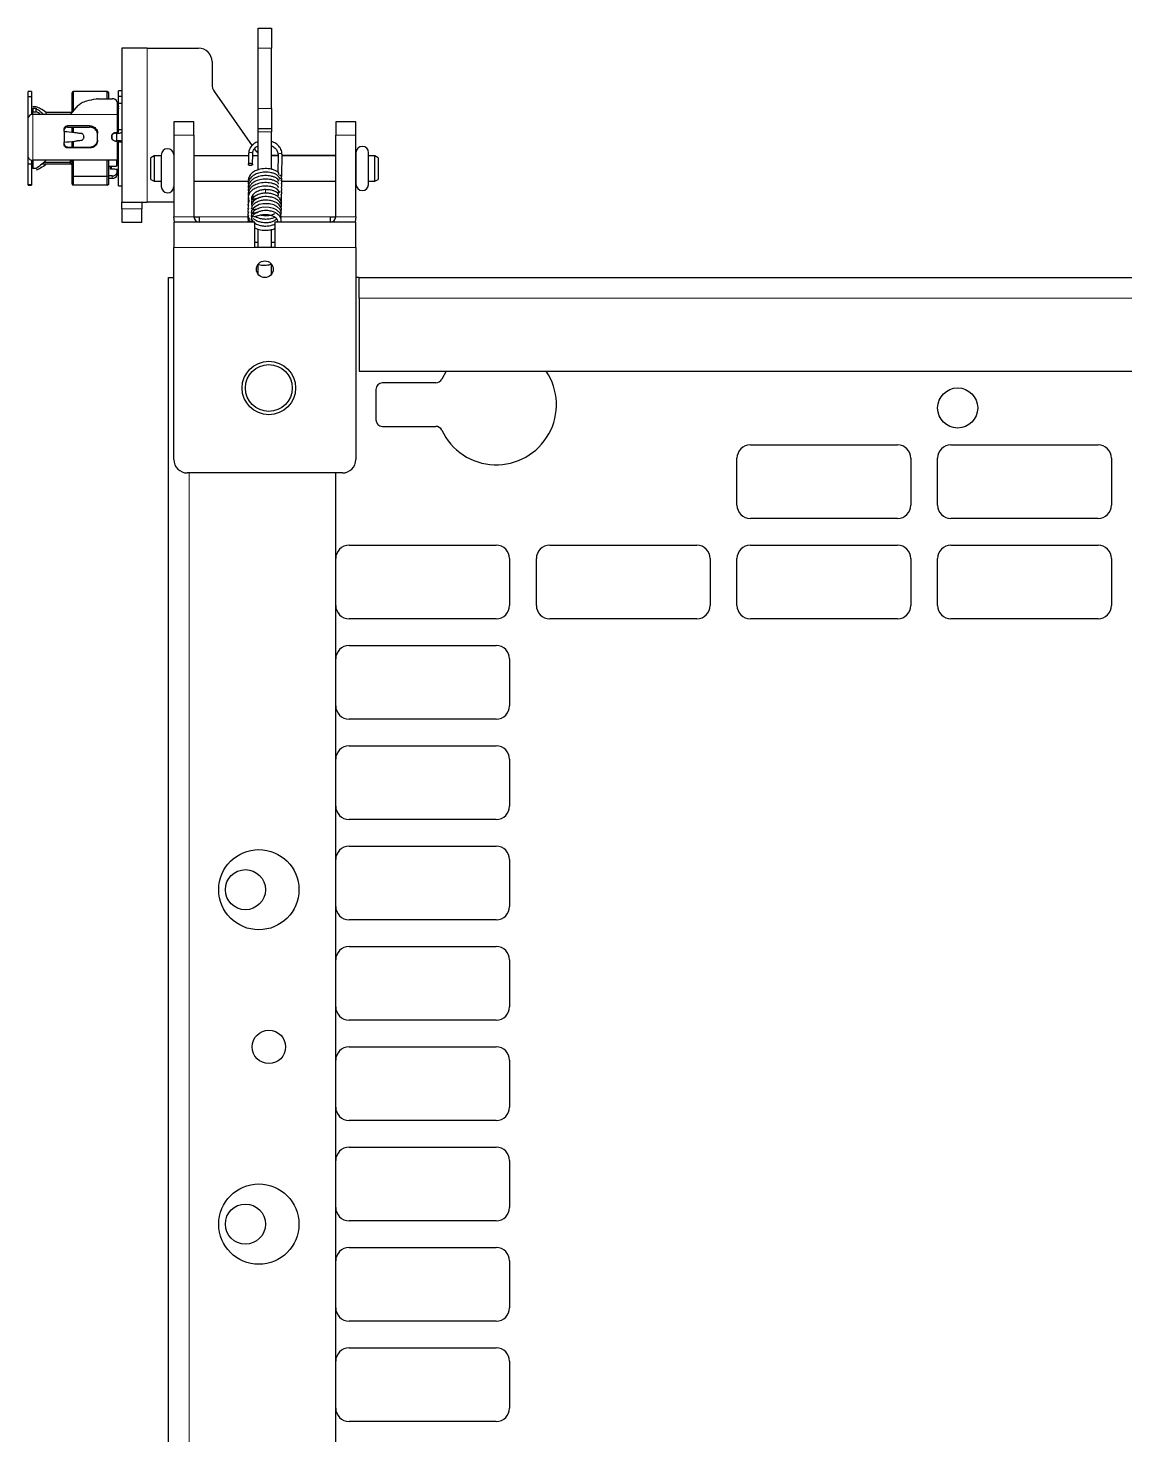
# Model space of a CAD drawing. Header units: millimetres. Extents: x -382 to 624, y -273 to 1990.
# Drawn here: x 252.4 to 416.4, y 1658.1 to 1868.4 of the extents above; entities that cross this region are included whole.
import ezdxf

# ---------------------------------------------------------------- set-up
doc = ezdxf.new("R2010")
doc.units = ezdxf.units.MM

msp = doc.modelspace()

# ---------------------------------------------------------------- linework, layer by layer
at = {"color": 7, "linetype": 'Continuous', "lineweight": 25}
for p, q in [((286.76, 1868.4), (288.76, 1868.4)), ((286.76, 1865.4), (286.76, 1868.4)), ((288.76, 1868.4), (288.76, 1865.4)), ((270.16, 1865.4), (266.36, 1865.4)), ((266.36, 1865.4), (266.36, 1842.4)), ((270.16, 1865.4), (277.86, 1865.4)), ((286.76, 1856.4), (286.76, 1865.4)), ((288.76, 1856.4), (288.76, 1865.4)), ((279.86, 1863.4), (279.86, 1860.03)), ((252.86, 1858.9), (252.36, 1858.9)), ((252.36, 1858.14), (252.36, 1858.9)), ((252.86, 1858.14), (252.36, 1858.14)), ((252.36, 1855.07), (252.36, 1858.14)), ((252.86, 1858.9), (252.86, 1858.14)), ((252.86, 1858.14), (252.86, 1855.48)), ((259.08, 1858.9), (258.96, 1858.7)), ((258.96, 1858.69), (259.08, 1858.9)), ((258.96, 1855.85), (258.96, 1858.69)), ((259.08, 1858.9), (259.08, 1855.98)), ((264.16, 1858.9), (259.08, 1858.9)), ((262.76, 1857.84), (264.91, 1857.84)), ((264.36, 1858.78), (264.16, 1858.9)), ((264.16, 1857.84), (264.16, 1858.9)), ((264.16, 1858.9), (264.36, 1858.78)), ((264.36, 1858.78), (264.36, 1857.84)), ((265.66, 1857.34), (265.66, 1855.5)), ((266.36, 1859), (265.86, 1859)), ((265.86, 1858.22), (265.86, 1859)), ((265.86, 1857.17), (265.86, 1858.22)), ((265.86, 1858.22), (266.36, 1858.22)), ((265.86, 1857.17), (266.36, 1857.17)), ((265.86, 1853.19), (265.86, 1857.17)), ((280.23, 1858.88), (285.87, 1850.82)), ((252.37, 1855.07), (252.36, 1855.07)), ((252.36, 1854.98), (252.36, 1855.07)), ((252.36, 1849.12), (252.36, 1854.98)), ((253.56, 1856.64), (253.06, 1856.64)), ((253.56, 1856.36), (253.06, 1856.36)), ((253.06, 1856.36), (253.06, 1855.9)), ((253.06, 1855.9), (253.56, 1855.9)), ((258.66, 1855.5), (253.06, 1855.5)), ((253.56, 1855.9), (253.56, 1856.36)), ((255.06, 1855.5), (255.06, 1855.76)), ((258.88, 1855.76), (255.06, 1855.76)), ((259.82, 1856.84), (258.66, 1855.5)), ((265.86, 1855.74), (265.66, 1855.69)), ((286.76, 1853.4), (286.76, 1856.4)), ((288.76, 1856.4), (288.76, 1853.4)), ((257.76, 1852.94), (257.76, 1853.32)), ((257.76, 1852.94), (257.76, 1851.35)), ((261.56, 1853.79), (258.26, 1853.79)), ((258.26, 1853.6), (261.56, 1853.6)), ((258.96, 1852.87), (258.96, 1853.6)), ((259.08, 1853.6), (259.08, 1852.85)), ((265.41, 1852.78), (265.66, 1852.78)), ((266.36, 1853.19), (265.86, 1853.19)), ((265.86, 1852.82), (265.86, 1853.19)), ((277.16, 1854.4), (274.16, 1854.4)), ((274.16, 1854.4), (274.16, 1852.4)), ((277.16, 1852.4), (277.16, 1854.4)), ((286.76, 1853.4), (288.76, 1853.4)), ((286.76, 1852.9), (286.76, 1853.4)), ((286.76, 1847.22), (286.76, 1852.9)), ((288.76, 1853.4), (288.76, 1852.9)), ((288.76, 1847.3), (288.76, 1852.9)), ((298.36, 1854.4), (298.36, 1852.4)), ((301.36, 1854.4), (298.36, 1854.4)), ((301.36, 1852.4), (301.36, 1854.4)), ((257.76, 1850.96), (257.76, 1851.35)), ((258.96, 1850.62), (258.96, 1851.46)), ((259.08, 1851.47), (259.08, 1850.62)), ((260.05, 1851.61), (260.11, 1851.61)), ((260.69, 1852.15), (260.69, 1852.11)), ((262.76, 1851.67), (262.76, 1852.63)), ((264.86, 1852.07), (264.86, 1852.23)), ((265.41, 1852.69), (265.66, 1852.69)), ((265.41, 1851.55), (265.66, 1851.55)), ((265.41, 1851.51), (265.66, 1851.51)), ((265.56, 1852.69), (265.56, 1851.55)), ((265.86, 1851.5), (265.86, 1851.34)), ((265.86, 1844.8), (265.86, 1851.34)), ((266.36, 1851.34), (265.86, 1851.34)), ((274.16, 1852.4), (274.16, 1840.2)), ((277.16, 1852.4), (277.16, 1840.2)), ((298.36, 1840.2), (298.36, 1852.4)), ((301.36, 1840.2), (301.36, 1852.4)), ((252.36, 1848.05), (252.36, 1849.12)), ((252.86, 1848.67), (252.86, 1848.05)), ((255.06, 1848.65), (253.06, 1848.65)), ((265.66, 1848.65), (255.06, 1848.65)), ((258.26, 1850.62), (261.56, 1850.62)), ((261.56, 1850.48), (258.26, 1850.48)), ((258.66, 1848.65), (258.66, 1848.29)), ((258.68, 1848.65), (258.96, 1848.32)), ((258.96, 1846.3), (258.96, 1848.65)), ((259.08, 1848.65), (259.08, 1846.22)), ((264.16, 1846.22), (264.16, 1848.65)), ((264.36, 1848.65), (264.36, 1846.27)), ((265.56, 1848.66), (265.56, 1847.75)), ((265.66, 1848.1), (265.66, 1848.65)), ((271.21, 1849.3), (270.71, 1849.01)), ((270.71, 1845.79), (270.71, 1849.01)), ((272.27, 1849.3), (271.21, 1849.3)), ((271.21, 1849.3), (271.21, 1845.5)), ((272.27, 1849.42), (272.27, 1844.72)), ((285.33, 1849.3), (277.16, 1849.3)), ((285.34, 1849.64), (285.31, 1848.03)), ((285.91, 1848.02), (285.94, 1849.63)), ((286.76, 1849.3), (285.93, 1849.3)), ((288.76, 1849.4), (289.73, 1849.4)), ((289.73, 1849.3), (288.76, 1849.3)), ((289.73, 1849.5), (289.7, 1846.85)), ((290.29, 1846.24), (290.33, 1849.49)), ((290.33, 1849.4), (298.36, 1849.4)), ((298.36, 1849.3), (290.33, 1849.3)), ((301.37, 1849.3), (301.36, 1849.3)), ((301.37, 1849.77), (301.37, 1845.07)), ((303.27, 1845.07), (303.27, 1849.77)), ((304.21, 1849.3), (303.27, 1849.3)), ((304.71, 1849.01), (304.21, 1849.3)), ((304.21, 1845.5), (304.21, 1849.3)), ((304.71, 1849.01), (304.71, 1845.79)), ((252.86, 1848.05), (252.36, 1848.05)), ((252.36, 1844.98), (252.36, 1848.05)), ((252.86, 1848.05), (252.86, 1844.98)), ((253.56, 1847.43), (253.06, 1847.43)), ((255.06, 1848.04), (254.39, 1848.04)), ((258.66, 1848.29), (254.67, 1848.29)), ((258.88, 1848.04), (255.06, 1848.04)), ((258.96, 1847.95), (258.66, 1848.29)), ((264.36, 1847.75), (265.56, 1847.75)), ((265.86, 1848.06), (265.56, 1848.12)), ((265.86, 1847.8), (265.56, 1847.89)), ((265.66, 1846.82), (265.66, 1847.27)), ((265.66, 1846.82), (265.66, 1846.45)), ((252.86, 1844.98), (252.36, 1844.98)), ((252.36, 1844.9), (252.36, 1844.98)), ((252.36, 1844.9), (252.86, 1844.9)), ((252.86, 1844.98), (252.86, 1844.9)), ((259.08, 1846.22), (258.96, 1846.3)), ((258.96, 1845.1), (258.96, 1846.3)), ((258.96, 1845.1), (259.08, 1844.9)), ((258.96, 1845.1), (258.96, 1845.1)), ((259.08, 1844.9), (258.96, 1845.1)), ((264.16, 1846.22), (259.08, 1846.22)), ((259.08, 1846.22), (259.08, 1844.9)), ((264.16, 1844.9), (259.08, 1844.9)), ((264.36, 1846.27), (264.16, 1846.22)), ((264.16, 1844.9), (264.16, 1846.22)), ((264.16, 1844.9), (264.36, 1845.01)), ((264.36, 1845.01), (264.16, 1844.9)), ((264.91, 1846.32), (264.36, 1846.32)), ((264.36, 1846.27), (264.36, 1845.01)), ((264.36, 1845.95), (264.91, 1845.95)), ((264.36, 1845.01), (264.36, 1845.01)), ((265.86, 1844.8), (266.36, 1844.8)), ((270.71, 1845.79), (271.21, 1845.5)), ((271.21, 1845.5), (272.27, 1845.5)), ((277.16, 1845.5), (285.32, 1845.5)), ((290.23, 1845.5), (298.36, 1845.5)), ((290.3, 1845.81), (290.25, 1846.22)), ((290.3, 1845.76), (290.3, 1845.81)), ((301.36, 1845.5), (301.37, 1845.5)), ((303.27, 1845.5), (304.21, 1845.5)), ((304.21, 1845.5), (304.71, 1845.79)), ((266.36, 1842.4), (270.16, 1842.4)), ((266.36, 1841.4), (266.36, 1842.4)), ((269.36, 1842.4), (269.36, 1841.4)), ((274.16, 1842.4), (270.16, 1842.4)), ((286.04, 1843.18), (285.94, 1843.32)), ((286.44, 1842.82), (286.32, 1842.89)), ((289.8, 1844.05), (290.03, 1843.82)), ((266.36, 1841.4), (266.36, 1839.4)), ((269.36, 1839.4), (269.36, 1841.4)), ((277.16, 1840.2), (277.96, 1840.2)), ((277.96, 1840.2), (277.96, 1839.4)), ((297.56, 1839.4), (297.56, 1840.2)), ((297.56, 1840.2), (298.36, 1840.2)), ((266.36, 1839.4), (269.36, 1839.4)), ((274.16, 1839.4), (274.16, 1835.6)), ((286.26, 1839.4), (274.16, 1839.4)), ((285.22, 1839.5), (285.21, 1839.44)), ((285.21, 1839.44), (285.21, 1839.4)), ((285.32, 1839.9), (285.22, 1839.5)), ((285.81, 1839.4), (285.82, 1839.46)), ((285.82, 1839.46), (285.86, 1839.65)), ((286.26, 1835.6), (286.26, 1839.4)), ((286.76, 1835.6), (286.76, 1838.35)), ((288.76, 1835.6), (288.76, 1838.29)), ((301.36, 1839.4), (289.26, 1839.4)), ((289.26, 1839.4), (289.26, 1835.6)), ((301.36, 1835.6), (301.36, 1839.4)), ((286.26, 1836.4), (286.76, 1836.4)), ((288.76, 1836.4), (289.26, 1836.4)), ((274.16, 1803.9), (274.16, 1835.6)), ((289.26, 1835.6), (286.26, 1835.6)), ((301.36, 1835.6), (301.36, 1803.9)), ((286.76, 1831.6), (286.76, 1833.1)), ((288.76, 1831.6), (288.76, 1833.1)), ((273.36, 1831.1), (274.16, 1831.1)), ((273.36, -51.9), (273.36, 1831.1)), ((301.86, 1831.1), (301.36, 1831.1)), ((301.86, 1828.01), (301.86, 1831.11)), ((301.86, 1831.11), (530.86, 1831.11)), ((301.86, 1828.01), (301.86, 1817.11)), ((301.86, 1817.11), (530.86, 1817.11)), ((314.88, 1817.11), (314.22, 1815.93)), ((313.31, 1815.36), (305.36, 1815.36)), ((304.36, 1814.36), (304.36, 1809.86)), ((305.36, 1808.86), (313.31, 1808.86)), ((360.36, 1806.1), (382.36, 1806.1)), ((390.36, 1806.1), (412.36, 1806.1)), ((358.36, 1797.1), (358.36, 1804.1)), ((384.36, 1804.1), (384.36, 1797.1)), ((388.36, 1797.1), (388.36, 1804.1)), ((414.36, 1804.1), (414.36, 1797.1)), ((299.36, 1801.9), (276.16, 1801.9)), ((298.36, -51.9), (298.36, 1801.9)), ((382.36, 1795.1), (360.36, 1795.1)), ((412.36, 1795.1), (390.36, 1795.1)), ((300.36, 1791.1), (322.36, 1791.1)), ((330.36, 1791.1), (352.36, 1791.1)), ((360.36, 1791.1), (382.36, 1791.1)), ((390.36, 1791.1), (412.36, 1791.1)), ((324.36, 1789.1), (324.36, 1782.1)), ((328.36, 1782.1), (328.36, 1789.1)), ((354.36, 1789.1), (354.36, 1782.1)), ((358.36, 1782.1), (358.36, 1789.1)), ((384.36, 1789.1), (384.36, 1782.1)), ((388.36, 1782.1), (388.36, 1789.1)), ((414.36, 1789.1), (414.36, 1782.1)), ((322.36, 1780.1), (300.36, 1780.1)), ((352.36, 1780.1), (330.36, 1780.1)), ((382.36, 1780.1), (360.36, 1780.1)), ((412.36, 1780.1), (390.36, 1780.1)), ((300.36, 1776.1), (322.36, 1776.1)), ((324.36, 1774.1), (324.36, 1767.1)), ((322.36, 1765.1), (300.36, 1765.1)), ((300.36, 1761.1), (322.36, 1761.1)), ((324.36, 1759.1), (324.36, 1752.1)), ((322.36, 1750.1), (300.36, 1750.1)), ((300.36, 1746.1), (322.36, 1746.1)), ((324.36, 1744.1), (324.36, 1737.1)), ((322.36, 1735.1), (300.36, 1735.1)), ((300.36, 1731.1), (322.36, 1731.1)), ((324.36, 1729.1), (324.36, 1722.1)), ((322.36, 1720.1), (300.36, 1720.1)), ((300.36, 1716.1), (322.36, 1716.1)), ((324.36, 1714.1), (324.36, 1707.1)), ((322.36, 1705.1), (300.36, 1705.1)), ((300.36, 1701.1), (322.36, 1701.1)), ((324.36, 1699.1), (324.36, 1692.1)), ((322.36, 1690.1), (300.36, 1690.1)), ((300.36, 1686.1), (322.36, 1686.1)), ((324.36, 1684.1), (324.36, 1677.1)), ((322.36, 1675.1), (300.36, 1675.1)), ((300.36, 1671.1), (322.36, 1671.1)), ((324.36, 1669.1), (324.36, 1662.1)), ((322.36, 1660.1), (300.36, 1660.1))]:
    msp.add_line(p, q, dxfattribs=at)
at = {"color": 8, "linetype": 'Continuous', "lineweight": 18}
for p, q in [((270.16, 1865.4), (270.16, 1842.4)), ((288.76, 1865.4), (286.76, 1865.4)), ((253.06, 1855.5), (253.06, 1848.65)), ((265.66, 1855.5), (258.66, 1855.5)), ((265.66, 1852.78), (265.66, 1855.5)), ((286.76, 1856.4), (288.76, 1856.4)), ((258.26, 1853.79), (258.26, 1853.6)), ((261.56, 1853.6), (261.56, 1853.79)), ((265.41, 1852.78), (265.41, 1852.69)), ((288.76, 1852.9), (286.76, 1852.9)), ((265.41, 1851.55), (265.41, 1851.51)), ((265.66, 1848.65), (265.66, 1851.51)), ((274.16, 1852.4), (277.16, 1852.4)), ((298.36, 1852.4), (301.36, 1852.4)), ((258.26, 1850.62), (258.26, 1850.48)), ((261.56, 1850.48), (261.56, 1850.62)), ((253.06, 1848.29), (253.06, 1848.04)), ((264.91, 1845.95), (264.91, 1846.32)), ((289.82, 1845.58), (289.88, 1845.56)), ((269.36, 1841.4), (266.36, 1841.4)), ((277.16, 1840.2), (274.16, 1840.2)), ((277.96, 1840.2), (285.27, 1840.2)), ((290.22, 1840.2), (297.56, 1840.2)), ((298.36, 1840.2), (301.36, 1840.2)), ((285.8, 1839.4), (285.81, 1839.46)), ((274.16, 1835.6), (286.26, 1835.6)), ((289.26, 1835.6), (301.36, 1835.6)), ((301.86, 1828.01), (530.86, 1828.01)), ((276.46, -51.9), (276.46, 1801.9))]:
    msp.add_line(p, q, dxfattribs=at)
at = {"color": 7, "linetype": 'Continuous', "lineweight": 25, "flags": 128}
for points in [[(253.06, 1855.76), (252.93, 1855.74), (252.86, 1855.73)], [(253.06, 1848.29), (252.93, 1848.3), (252.86, 1848.32)], [(253.06, 1848.04), (252.93, 1848.05), (252.86, 1848.06)], [(285.63, 1848.2), (285.74, 1848.18), (285.83, 1848.14), (285.9, 1848.08), (285.91, 1848.01), (285.89, 1847.95), (285.82, 1847.89), (285.72, 1847.86), (285.6, 1847.85), (285.49, 1847.86), (285.39, 1847.9), (285.33, 1847.96), (285.31, 1848.03), (285.34, 1848.1), (285.41, 1848.16), (285.51, 1848.19), (285.63, 1848.2)], [(289.88, 1845.89), (289.96, 1845.89), (290.07, 1845.92), (290.17, 1845.98), (290.24, 1846.07), (290.26, 1846.16), (290.24, 1846.25), (290.17, 1846.32), (290.08, 1846.36), (289.97, 1846.37), (289.97, 1846.37)], [(287.83, 1843.68), (287.83, 1843.73), (287.83, 1843.79)], [(274.25, 1839.4), (274.24, 1839.46), (274.16, 1840.2)], [(290.16, 1839.95), (290.22, 1840.2), (290.16, 1840.5), (289.99, 1840.8), (289.52, 1841.22), (289.06, 1841.44), (288.43, 1841.6), (287.49, 1841.62), (286.91, 1841.49), (286.27, 1841.18), (285.99, 1840.93), (285.78, 1840.61), (285.72, 1840.29), (285.77, 1840.07), (285.77, 1840.07)], [(290.17, 1840.48), (290.23, 1840.72), (290.17, 1841.02), (290, 1841.32), (289.53, 1841.74), (289.08, 1841.97), (288.44, 1842.13), (287.5, 1842.15), (286.92, 1842.01), (286.29, 1841.7), (286, 1841.45), (285.79, 1841.14), (285.73, 1840.82), (285.77, 1840.59), (285.77, 1840.59)], [(301.36, 1840.2), (301.29, 1839.46), (301.28, 1839.4)]]:
    msp.add_lwpolyline(points, dxfattribs=at)
at = {"color": 8, "linetype": 'Continuous', "lineweight": 18, "flags": 128}
for points in [[(285.34, 1849.64), (285.34, 1849.64), (285.36, 1849.71), (285.43, 1849.76), (285.53, 1849.8), (285.65, 1849.81)], [(285.65, 1849.81), (285.76, 1849.79), (285.86, 1849.75), (285.92, 1849.69), (285.94, 1849.63)], [(290.04, 1849.67), (289.93, 1849.66), (289.83, 1849.63), (289.76, 1849.57), (289.73, 1849.51), (289.73, 1849.5)], [(290.33, 1849.49), (290.31, 1849.56), (290.25, 1849.62), (290.16, 1849.66), (290.04, 1849.67)], [(264.85, 1847.75), (264.84, 1847.7), (264.84, 1847.55), (264.83, 1847.41), (264.82, 1847.31), (264.82, 1847.31), (264.82, 1847.31)], [(289.7, 1845.85), (289.7, 1845.84), (289.71, 1845.79)], [(290, 1846.06), (289.88, 1846.05), (289.82, 1846.03)], [(285.21, 1839.44), (285.21, 1839.43), (285.21, 1839.4)], [(285.22, 1839.5), (285.22, 1839.49), (285.24, 1839.4)]]:
    msp.add_lwpolyline(points, dxfattribs=at)
at = {"color": 7, "linetype": 'Continuous', "lineweight": 25}
for centre, radius in [((287.76, 1832.35), 1.25), ((288.36, 1814.6), 4), ((288.36, 1814.6), 3.5), ((391.36, 1811.61), 3), ((286.86, 1739.6), 6), ((284.86, 1739.6), 3), ((288.36, 1716.1), 2.5), ((286.86, 1689.6), 6), ((284.86, 1689.6), 3)]:
    msp.add_circle(centre, radius, dxfattribs=at)
for centre, radius, start, end in [((277.86, 1863.4), 2, 0, 90), ((281.86, 1860.03), 2, 180, 214.992), ((262.76, 1856.74), 1.1, 89.9618, 100.1433), ((265.02, 1857.19), 0.665, 13.4486, 98.9562), ((252.99, 1854.87), 0.63, 82.8557, 170.3631), ((265.69, 1855.68), 0.18, 262.8557, 350.3631), ((265.71, 1853.08), 0.306, 260.9096, 299.7098), ((265.83, 1853.75), 1.07, 260.9096, 299.7098), ((265.84, 1849.29), 2.27, 76.5937, 94.3958), ((265.71, 1850.87), 0.648, 76.5937, 94.3958), ((302.32, 1849.77), 0.95, 0, 180), ((252.97, 1849.26), 0.62, 193.4486, 278.9562), ((265.69, 1848.48), 0.177, 13.4486, 98.9562), ((273.22, 1849.42), 0.95, 3.5614, 180), ((287.9, 1851.4), 2, 214.992, 235.204), ((265.02, 1846.98), 0.665, 261.0438, 346.5514), ((265.02, 1846.61), 0.665, 261.0438, 346.5514), ((265.69, 1848.11), 0.18, 9.6369, 97.1443), ((273.22, 1844.72), 0.95, 180, 356.4386), ((302.32, 1845.07), 0.95, 180, 0), ((277.96, 1840.2), 0.8, 180, 270), ((297.56, 1840.2), 0.8, 270, 0), ((322.36, 1812.11), 9, 205.1507, 33.749), ((305.36, 1814.36), 1, 90, 180), ((313.31, 1816.36), 1, 270, 334.8493), ((305.36, 1809.86), 1, 180, 270), ((313.31, 1807.86), 1, 25.1507, 90), ((360.36, 1804.1), 2, 90, 180), ((382.36, 1804.1), 2, 0, 90), ((390.36, 1804.1), 2, 90, 180), ((412.36, 1804.1), 2, 0, 90), ((276.16, 1803.9), 2, 180, 270), ((299.36, 1803.9), 2, 270, 0), ((360.36, 1797.1), 2, 180, 270), ((382.36, 1797.1), 2, 270, 0), ((390.36, 1797.1), 2, 180, 270), ((412.36, 1797.1), 2, 270, 0), ((300.36, 1789.1), 2, 90, 180), ((322.36, 1789.1), 2, 360, 90), ((330.36, 1789.1), 2, 90, 180), ((352.36, 1789.1), 2, 0, 90), ((360.36, 1789.1), 2, 90, 180), ((382.36, 1789.1), 2, 0, 90), ((390.36, 1789.1), 2, 90, 180), ((412.36, 1789.1), 2, 0, 90), ((300.36, 1782.1), 2, 180, 270), ((322.36, 1782.1), 2, 270, 360), ((330.36, 1782.1), 2, 180, 270), ((352.36, 1782.1), 2, 270, 0), ((360.36, 1782.1), 2, 180, 270), ((382.36, 1782.1), 2, 270, 0), ((390.36, 1782.1), 2, 180, 270), ((412.36, 1782.1), 2, 270, 0), ((300.36, 1774.1), 2, 90, 180), ((322.36, 1774.1), 2, 360, 90), ((300.36, 1767.1), 2, 180, 270), ((322.36, 1767.1), 2, 270, 360), ((300.36, 1759.1), 2, 90, 180), ((322.36, 1759.1), 2, 360, 90), ((300.36, 1752.1), 2, 180, 270), ((322.36, 1752.1), 2, 270, 360), ((300.36, 1744.1), 2, 90, 180), ((322.36, 1744.1), 2, 360, 90), ((300.36, 1737.1), 2, 180, 270), ((322.36, 1737.1), 2, 270, 360), ((300.36, 1729.1), 2, 90, 180), ((322.36, 1729.1), 2, 360, 90), ((300.36, 1722.1), 2, 180, 270), ((322.36, 1722.1), 2, 270, 360), ((300.36, 1714.1), 2, 90, 180), ((322.36, 1714.1), 2, 360, 90), ((300.36, 1707.1), 2, 180, 270), ((322.36, 1707.1), 2, 270, 360), ((300.36, 1699.1), 2, 90, 180), ((322.36, 1699.1), 2, 360, 90), ((300.36, 1692.1), 2, 180, 270), ((322.36, 1692.1), 2, 270, 360), ((300.36, 1684.1), 2, 90, 180), ((322.36, 1684.1), 2, 360, 90), ((300.36, 1677.1), 2, 180, 270), ((322.36, 1677.1), 2, 270, 360), ((300.36, 1669.1), 2, 90, 180), ((322.36, 1669.1), 2, 360, 90), ((300.36, 1662.1), 2, 180, 270), ((322.36, 1662.1), 2, 270, 360)]:
    msp.add_arc(centre, radius, start, end, dxfattribs=at)
at = {"color": 8, "linetype": 'Continuous', "lineweight": 18}
for centre, radius, start, end in [((290.07, 1845.84), 0.235, 292.4775, 353.5864), ((290.07, 1845.78), 0.233, 295.0586, 353.6892), ((281.16, 1844.17), 6.7, 355.8494, 0.6968)]:
    msp.add_arc(centre, radius, start, end, dxfattribs=at)
at = {"color": 7, "linetype": 'Continuous', "lineweight": 25}
for points, knots in [([(259.82, 1856.84), (259.99, 1856.98), (260.34, 1857.28), (261.32, 1857.6), (262.08, 1857.74), (262.57, 1857.83)], [0, 0, 0, 0, 0.2540266, 0.5265912, 1, 1, 1, 1]), ([(253.06, 1855.5), (253.06, 1855.5), (253.06, 1855.68), (253.06, 1855.79), (253.06, 1855.9)], [0, 0, 0, 0, 0.000208, 1, 1, 1, 1]), ([(255.06, 1855.76), (254.78, 1855.97), (254.28, 1856.35), (253.78, 1856.55), (253.56, 1856.64)], [0, 0, 0, 0, 0.559911, 1, 1, 1, 1]), ([(254.67, 1855.5), (254.52, 1855.64), (254.15, 1855.99), (253.78, 1856.22), (253.56, 1856.36)], [0, 0, 0, 0, 0.403562, 1, 1, 1, 1]), ([(254.22, 1855.5), (254.22, 1855.5), (254, 1855.68), (253.78, 1855.79), (253.56, 1855.9)], [0, 0, 0, 0, 0.000208, 1, 1, 1, 1]), ([(265.86, 1856.71), (265.86, 1856.69), (265.86, 1856.65), (265.84, 1856.6), (265.81, 1856.54), (265.73, 1856.53), (265.69, 1856.53), (265.66, 1856.53)], [0, 0, 0, 0, 0.195353, 0.37764, 0.539051, 0.782239, 1, 1, 1, 1]), ([(265.86, 1856.41), (265.86, 1856.39), (265.86, 1856.35), (265.84, 1856.3), (265.81, 1856.25), (265.74, 1856.25), (265.69, 1856.25), (265.66, 1856.24)], [0, 0, 0, 0, 0.1953018, 0.3775407, 0.5389091, 0.7613833, 1, 1, 1, 1]), ([(257.76, 1853.32), (257.77, 1853.37), (257.78, 1853.48), (257.87, 1853.62), (257.99, 1853.73), (258.13, 1853.78), (258.23, 1853.79), (258.26, 1853.79)], [0, 0, 0, 0, 0.214373, 0.428779, 0.642592, 0.856666, 1, 1, 1, 1]), ([(258.26, 1853.6), (258.21, 1853.59), (258.09, 1853.58), (257.95, 1853.5), (257.83, 1853.38), (257.77, 1853.25), (257.77, 1853.16), (257.76, 1853.12)], [0, 0, 0, 0, 0.214385, 0.428772, 0.643033, 0.856802, 1, 1, 1, 1]), ([(257.76, 1852.94), (258.26, 1852.92), (258.93, 1852.88), (259.83, 1852.73), (260.13, 1852.69), (260.29, 1852.66)], [0, 0, 0, 0, 0.587693, 0.790818, 1, 1, 1, 1]), ([(261.56, 1853.79), (261.7, 1853.78), (261.97, 1853.75), (262.33, 1853.56), (262.6, 1853.27), (262.74, 1852.94), (262.76, 1852.72), (262.76, 1852.63)], [0, 0, 0, 0, 0.213238, 0.42649, 0.63916, 0.849598, 1, 1, 1, 1]), ([(262.76, 1852.42), (262.75, 1852.56), (262.73, 1852.82), (262.53, 1853.17), (262.23, 1853.43), (261.89, 1853.57), (261.66, 1853.59), (261.56, 1853.6)], [0, 0, 0, 0, 0.212376, 0.424979, 0.633479, 0.843609, 1, 1, 1, 1]), ([(264.86, 1852.23), (264.87, 1852.29), (264.88, 1852.42), (264.98, 1852.58), (265.11, 1852.7), (265.27, 1852.77), (265.37, 1852.78), (265.41, 1852.78)], [0, 0, 0, 0, 0.2143054, 0.4286504, 0.6422794, 0.8562229, 1, 1, 1, 1]), ([(257.76, 1851.35), (258.26, 1851.38), (258.93, 1851.44), (259.83, 1851.59), (260.13, 1851.61), (260.29, 1851.63)], [0, 0, 0, 0, 0.587693, 0.790818, 1, 1, 1, 1]), ([(257.76, 1851.11), (257.77, 1851.05), (257.78, 1850.94), (257.87, 1850.8), (257.99, 1850.69), (258.13, 1850.63), (258.23, 1850.63), (258.26, 1850.62)], [0, 0, 0, 0, 0.214295, 0.42863, 0.64223, 0.856153, 1, 1, 1, 1]), ([(258.26, 1850.48), (258.21, 1850.48), (258.09, 1850.49), (257.95, 1850.58), (257.83, 1850.7), (257.77, 1850.83), (257.77, 1850.93), (257.76, 1850.96)], [0, 0, 0, 0, 0.2144453, 0.4288931, 0.6432387, 0.8571881, 1, 1, 1, 1]), ([(260.69, 1852.15), (260.69, 1852.21), (260.68, 1852.32), (260.6, 1852.47), (260.49, 1852.59), (260.38, 1852.65), (260.31, 1852.66), (260.29, 1852.66)], [0, 0, 0, 0, 0.2258834, 0.4517668, 0.6776501, 0.9035238, 1, 1, 1, 1]), ([(260.29, 1851.63), (260.34, 1851.63), (260.43, 1851.65), (260.56, 1851.75), (260.65, 1851.88), (260.69, 1852.01), (260.69, 1852.09), (260.69, 1852.11)], [0, 0, 0, 0, 0.225867, 0.451734, 0.677598, 0.903479, 1, 1, 1, 1]), ([(261.56, 1850.62), (261.7, 1850.64), (261.97, 1850.66), (262.33, 1850.86), (262.6, 1851.16), (262.74, 1851.5), (262.76, 1851.72), (262.76, 1851.82)], [0, 0, 0, 0, 0.212875, 0.425767, 0.637937, 0.847353, 1, 1, 1, 1]), ([(262.76, 1851.67), (262.75, 1851.53), (262.73, 1851.27), (262.53, 1850.91), (262.23, 1850.65), (261.89, 1850.5), (261.66, 1850.48), (261.56, 1850.48)], [0, 0, 0, 0, 0.212833, 0.42585, 0.635542, 0.846587, 1, 1, 1, 1]), ([(265.41, 1852.69), (265.35, 1852.68), (265.23, 1852.67), (265.06, 1852.58), (264.94, 1852.44), (264.87, 1852.28), (264.87, 1852.18), (264.86, 1852.14)], [0, 0, 0, 0, 0.214319, 0.428642, 0.642812, 0.856387, 1, 1, 1, 1]), ([(264.86, 1852.1), (264.87, 1852.04), (264.88, 1851.92), (264.98, 1851.75), (265.11, 1851.63), (265.27, 1851.56), (265.37, 1851.56), (265.41, 1851.55)], [0, 0, 0, 0, 0.214211, 0.428471, 0.641842, 0.855602, 1, 1, 1, 1]), ([(265.41, 1851.51), (265.35, 1851.52), (265.23, 1851.53), (265.06, 1851.63), (264.94, 1851.77), (264.87, 1851.92), (264.87, 1852.02), (264.86, 1852.07)], [0, 0, 0, 0, 0.214393, 0.428789, 0.643061, 0.856854, 1, 1, 1, 1]), ([(286.76, 1851.44), (286.54, 1851.34), (286.04, 1851.12), (285.55, 1850.54), (285.35, 1850), (285.34, 1849.7), (285.34, 1849.64)], [0, 0, 0, 0, 0.28163, 0.611733, 0.91388, 1, 1, 1, 1]), ([(285.94, 1849.63), (285.94, 1849.72), (285.97, 1850), (286.22, 1850.41), (286.53, 1850.72), (286.75, 1850.79), (286.76, 1850.8)], [0, 0, 0, 0, 0.1994947, 0.6159936, 0.9798802, 1, 1, 1, 1]), ([(290.33, 1849.49), (290.32, 1849.63), (290.3, 1850.02), (290.01, 1850.61), (289.47, 1851.16), (288.99, 1851.36), (288.76, 1851.45)], [0, 0, 0, 0, 0.166571, 0.458626, 0.753148, 1, 1, 1, 1]), ([(288.76, 1850.82), (288.95, 1850.71), (289.33, 1850.49), (289.67, 1850), (289.71, 1849.67), (289.73, 1849.5)], [0, 0, 0, 0, 0.334702, 0.673778, 1, 1, 1, 1]), ([(253.06, 1848.65), (253.06, 1848.38), (253.06, 1847.9), (253.06, 1847.57), (253.06, 1847.43)], [0, 0, 0, 0, 0.5598658, 1, 1, 1, 1]), ([(255.06, 1848.65), (254.78, 1848.38), (254.28, 1847.9), (253.78, 1847.57), (253.56, 1847.43)], [0, 0, 0, 0, 0.559911, 1, 1, 1, 1]), ([(255.06, 1848.04), (254.78, 1847.83), (254.28, 1847.45), (253.78, 1847.25), (253.56, 1847.16)], [0, 0, 0, 0, 0.559911, 1, 1, 1, 1]), ([(264.66, 1847.36), (264.66, 1847.39), (264.66, 1847.47), (264.66, 1847.6), (264.66, 1847.7), (264.66, 1847.75), (264.66, 1847.75)], [0, 0, 0, 0, 0.239432, 0.627389, 0.999313, 1, 1, 1, 1]), ([(264.82, 1847.31), (264.8, 1847.31), (264.75, 1847.32), (264.7, 1847.33), (264.67, 1847.34), (264.66, 1847.35), (264.66, 1847.36)], [0, 0, 0, 0, 0.266331, 0.548449, 0.829136, 1, 1, 1, 1]), ([(265.86, 1847.08), (265.86, 1847.1), (265.86, 1847.14), (265.84, 1847.2), (265.81, 1847.25), (265.73, 1847.26), (265.57, 1847.28), (265.26, 1847.3), (264.99, 1847.31), (264.82, 1847.31)], [0, 0, 0, 0, 0.052051, 0.100621, 0.143629, 0.208426, 0.277664, 0.558659, 1, 1, 1, 1]), ([(289.83, 1846.18), (289.75, 1846.28), (289.61, 1846.47), (289.19, 1846.66), (288.59, 1846.83), (287.77, 1846.91), (286.85, 1846.77), (286.16, 1846.47), (285.66, 1846.09), (285.34, 1845.6), (285.23, 1845.16), (285.33, 1844.92), (285.35, 1844.88)], [0, 0, 0, 0, 0.0905103, 0.17484, 0.2494194, 0.3871707, 0.5274368, 0.6438447, 0.7376345, 0.8473177, 0.9746873, 1, 1, 1, 1]), ([(289.85, 1846.51), (289.85, 1846.58), (289.85, 1846.77), (289.61, 1846.98), (289.21, 1847.18), (288.6, 1847.35), (287.78, 1847.44), (286.87, 1847.29), (286.17, 1847), (285.67, 1846.61), (285.35, 1846.12), (285.24, 1845.68), (285.34, 1845.44), (285.36, 1845.4)], [0, 0, 0, 0, 0.045466, 0.131796, 0.212251, 0.283421, 0.414791, 0.548597, 0.659672, 0.749107, 0.853728, 0.97526, 1, 1, 1, 1]), ([(289.8, 1844.57), (289.8, 1844.59), (289.79, 1844.73), (289.56, 1844.9), (289.17, 1845.1), (288.56, 1845.27), (287.73, 1845.35), (286.82, 1845.2), (286.12, 1844.9), (285.63, 1844.51), (285.32, 1844.02), (285.21, 1843.58), (285.31, 1843.35), (285.33, 1843.31)], [0, 0, 0, 0, 0.012323, 0.101921, 0.185336, 0.259055, 0.395479, 0.534273, 0.649375, 0.742289, 0.850854, 0.976799, 1, 1, 1, 1]), ([(289.82, 1845.59), (289.82, 1845.61), (289.81, 1845.76), (289.58, 1845.94), (289.19, 1846.14), (288.58, 1846.31), (287.76, 1846.39), (286.84, 1846.24), (286.15, 1845.95), (285.65, 1845.56), (285.33, 1845.07), (285.22, 1844.63), (285.32, 1844.4), (285.34, 1844.36)], [0, 0, 0, 0, 0.018557, 0.107455, 0.190261, 0.263476, 0.398793, 0.536541, 0.650831, 0.742973, 0.850698, 0.975752, 1, 1, 1, 1]), ([(289.81, 1845.09), (289.81, 1845.11), (289.8, 1845.25), (289.57, 1845.42), (289.18, 1845.62), (288.57, 1845.79), (287.74, 1845.87), (286.83, 1845.72), (286.14, 1845.42), (285.64, 1845.04), (285.32, 1844.54), (285.22, 1844.11), (285.32, 1843.87), (285.33, 1843.84)], [0, 0, 0, 0, 0.01216, 0.101705, 0.185092, 0.258803, 0.395126, 0.533858, 0.648935, 0.741771, 0.850277, 0.976194, 1, 1, 1, 1]), ([(289.83, 1843.73), (289.84, 1843.86), (289.84, 1844.11), (289.56, 1844.38), (289.15, 1844.58), (288.55, 1844.75), (287.72, 1844.82), (286.81, 1844.67), (286.11, 1844.37), (285.62, 1843.99), (285.3, 1843.49), (285.21, 1842.95), (285.37, 1842.62), (285.44, 1842.49)], [0, 0, 0, 0, 0.081182, 0.159516, 0.232425, 0.296844, 0.416137, 0.537465, 0.638059, 0.719312, 0.814225, 0.924295, 1, 1, 1, 1]), ([(290.23, 1844.05), (290.23, 1844.06), (290.34, 1844.24), (290.29, 1844.45), (290.23, 1844.64)], [0, 0, 0, 0, 0.0534829, 1, 1, 1, 1]), ([(290.24, 1845.1), (290.25, 1845.11), (290.36, 1845.29), (290.3, 1845.49), (290.25, 1845.68)], [0, 0, 0, 0, 0.047565, 1, 1, 1, 1]), ([(290.24, 1844.58), (290.24, 1844.58), (290.35, 1844.77), (290.29, 1844.97), (290.24, 1845.16)], [0, 0, 0, 0, 0.0505104, 1, 1, 1, 1]), ([(290.28, 1845.6), (290.28, 1845.61), (290.28, 1845.62), (290.29, 1845.64), (290.29, 1845.68), (290.29, 1845.72), (290.3, 1845.76)], [0, 0, 0, 0, 0.069657, 0.179065, 0.357219, 1, 1, 1, 1]), ([(285.35, 1843.01), (285.32, 1842.89), (285.25, 1842.67), (285.23, 1842.42), (285.29, 1842.3), (285.29, 1842.29)], [0, 0, 0, 0, 0.48109, 0.954437, 1, 1, 1, 1]), ([(285.34, 1842.49), (285.31, 1842.37), (285.24, 1842.14), (285.23, 1841.9), (285.28, 1841.78), (285.29, 1841.77)], [0, 0, 0, 0, 0.484821, 0.957201, 1, 1, 1, 1]), ([(290.17, 1841), (290.2, 1841.08), (290.27, 1841.26), (290.19, 1841.55), (290, 1841.91), (289.61, 1842.25), (289.07, 1842.52), (288.38, 1842.69), (287.63, 1842.72), (286.88, 1842.54), (286.36, 1842.3), (285.99, 1841.98), (285.77, 1841.66), (285.75, 1841.45), (285.74, 1841.34)], [0, 0, 0, 0, 0.054496, 0.124427, 0.194571, 0.309343, 0.391982, 0.491793, 0.626095, 0.711822, 0.814784, 0.873623, 0.93617, 1, 1, 1, 1]), ([(290.18, 1841.52), (290.21, 1841.6), (290.28, 1841.78), (290.19, 1842.07), (290, 1842.43), (289.62, 1842.77), (289.08, 1843.04), (288.4, 1843.21), (287.64, 1843.24), (286.9, 1843.06), (286.37, 1842.82), (286, 1842.51), (285.78, 1842.18), (285.76, 1841.97), (285.75, 1841.87)], [0, 0, 0, 0, 0.053737, 0.123713, 0.193916, 0.308817, 0.391499, 0.491371, 0.625802, 0.711613, 0.814624, 0.873504, 0.936106, 1, 1, 1, 1]), ([(287.87, 1843.71), (287.76, 1843.71), (287.45, 1843.73), (286.91, 1843.58), (286.38, 1843.35), (286.01, 1843.03), (285.8, 1842.71), (285.74, 1842.37), (285.78, 1842.23), (285.79, 1842.16)], [0, 0, 0, 0, 0.09772, 0.274416, 0.486418, 0.607625, 0.736513, 0.868082, 1, 1, 1, 1]), ([(287.86, 1844.25), (287.75, 1844.25), (287.45, 1844.25), (286.92, 1844.11), (286.39, 1843.87), (286.02, 1843.56), (285.81, 1843.24), (285.75, 1842.89), (285.78, 1842.75), (285.8, 1842.68)], [0, 0, 0, 0, 0.089768, 0.267835, 0.481373, 0.603484, 0.733355, 0.865947, 1, 1, 1, 1]), ([(286.06, 1842.63), (286.01, 1842.69), (285.84, 1842.87), (285.82, 1843.18), (285.97, 1843.37), (286.02, 1843.44)], [0, 0, 0, 0, 0.243385, 0.737072, 1, 1, 1, 1]), ([(285.91, 1842.83), (286.11, 1842.85), (286.42, 1842.89), (286.69, 1842.97), (286.83, 1843), (286.83, 1843)], [0, 0, 0, 0, 0.60841, 0.994755, 1, 1, 1, 1]), ([(289.81, 1843.38), (289.8, 1843.45), (289.8, 1843.64), (289.55, 1843.86), (289.14, 1844.05), (288.58, 1844.22), (288.13, 1844.22), (287.85, 1844.22)], [0, 0, 0, 0, 0.122583, 0.339442, 0.54123, 0.719481, 1, 1, 1, 1]), ([(290.19, 1842.05), (290.22, 1842.12), (290.28, 1842.3), (290.2, 1842.59), (290.01, 1842.95), (289.64, 1843.29), (289.09, 1843.55), (288.51, 1843.72), (288.07, 1843.71), (287.87, 1843.71)], [0, 0, 0, 0, 0.091652, 0.212796, 0.334357, 0.533368, 0.676495, 0.849386, 1, 1, 1, 1]), ([(290.2, 1842.98), (290.21, 1843), (290.32, 1843.19), (290.27, 1843.4), (290.22, 1843.59)], [0, 0, 0, 0, 0.111112, 1, 1, 1, 1]), ([(290.21, 1842.49), (290.22, 1842.5), (290.32, 1842.68), (290.26, 1842.88), (290.21, 1843.07)], [0, 0, 0, 0, 0.056112, 1, 1, 1, 1]), ([(290.22, 1843.53), (290.23, 1843.54), (290.33, 1843.72), (290.28, 1843.92), (290.23, 1844.11)], [0, 0, 0, 0, 0.056483, 1, 1, 1, 1]), ([(285.32, 1840.4), (285.28, 1840.28), (285.22, 1840.04), (285.2, 1839.8), (285.26, 1839.68), (285.26, 1839.67)], [0, 0, 0, 0, 0.49851, 0.966043, 1, 1, 1, 1]), ([(285.33, 1841.44), (285.3, 1841.32), (285.23, 1841.09), (285.21, 1840.85), (285.27, 1840.73), (285.27, 1840.72)], [0, 0, 0, 0, 0.492222, 0.962666, 1, 1, 1, 1]), ([(285.34, 1841.96), (285.3, 1841.85), (285.24, 1841.62), (285.22, 1841.37), (285.28, 1841.25), (285.28, 1841.24)], [0, 0, 0, 0, 0.488531, 0.959944, 1, 1, 1, 1]), ([(285.32, 1840.92), (285.29, 1840.8), (285.21, 1840.57), (285.23, 1840.18), (285.38, 1839.93), (285.46, 1839.79)], [0, 0, 0, 0, 0.3129416, 0.609211, 1, 1, 1, 1]), ([(290.14, 1839.4), (290.18, 1839.49), (290.25, 1839.69), (290.16, 1839.99), (289.97, 1840.35), (289.58, 1840.69), (289.03, 1840.95), (288.35, 1841.12), (287.59, 1841.15), (286.85, 1840.97), (286.33, 1840.73), (285.95, 1840.41), (285.75, 1840.09), (285.7, 1839.82), (285.72, 1839.74), (285.72, 1839.72)], [0, 0, 0, 0, 0.0632601, 0.1317323, 0.2003709, 0.3125927, 0.3935383, 0.4912799, 0.6226604, 0.7065198, 0.8073846, 0.8649869, 0.9261903, 0.9886206, 1, 1, 1, 1]), ([(285.86, 1840.73), (286.05, 1840.75), (286.36, 1840.79), (286.66, 1840.87), (286.78, 1840.91)], [0, 0, 0, 0, 0.622778, 1, 1, 1, 1]), ([(285.91, 1841.26), (286.09, 1841.28), (286.38, 1841.32), (286.68, 1841.4), (286.79, 1841.43)], [0, 0, 0, 0, 0.603614, 1, 1, 1, 1]), ([(286.07, 1840.24), (286.19, 1840.25), (286.43, 1840.28), (286.74, 1840.38), (287.11, 1840.47), (287.48, 1840.53), (287.87, 1840.54), (288.25, 1840.52), (288.7, 1840.43), (289.13, 1840.27), (289.46, 1840.02), (289.63, 1839.76), (289.65, 1839.53), (289.55, 1839.41), (289.54, 1839.4)], [0, 0, 0, 0, 0.085549, 0.170167, 0.242071, 0.307318, 0.375707, 0.446194, 0.517122, 0.636296, 0.729377, 0.842931, 0.980728, 1, 1, 1, 1]), ([(289.25, 1840.16), (289.2, 1840.12), (289.04, 1840.01), (288.58, 1839.86), (287.94, 1839.79), (287.27, 1839.85), (286.75, 1840.01), (286.43, 1840.15), (286.32, 1840.25), (286.29, 1840.27)], [0, 0, 0, 0, 0.076445, 0.257964, 0.462363, 0.646872, 0.826607, 0.954347, 1, 1, 1, 1]), ([(289.26, 1840.68), (289.21, 1840.64), (289.04, 1840.53), (288.58, 1840.38), (287.95, 1840.31), (287.4, 1840.35), (287.14, 1840.43), (287.08, 1840.45)], [0, 0, 0, 0, 0.108984, 0.363527, 0.650205, 0.909037, 1, 1, 1, 1]), ([(285.32, 1839.9), (285.31, 1839.87), (285.29, 1839.82), (285.32, 1839.72), (285.38, 1839.63), (285.47, 1839.56), (285.55, 1839.54), (285.59, 1839.53)], [0, 0, 0, 0, 0.173265, 0.379948, 0.586632, 0.793316, 1, 1, 1, 1]), ([(286.01, 1839.47), (285.92, 1839.57), (285.83, 1839.67), (285.84, 1839.78), (285.85, 1839.79)], [0, 0, 0, 0, 0.911345, 1, 1, 1, 1]), ([(289.52, 1839.89), (289.48, 1839.83), (289.39, 1839.71), (289.07, 1839.51), (288.58, 1839.34), (287.94, 1839.26), (287.27, 1839.33), (286.74, 1839.48), (286.33, 1839.68), (286.15, 1839.84), (286.06, 1839.92)], [0, 0, 0, 0, 0.095877, 0.202664, 0.342228, 0.499358, 0.641168, 0.779355, 0.877592, 1, 1, 1, 1]), ([(289.26, 1839.13), (289.21, 1839.09), (289.04, 1838.97), (288.57, 1838.82), (287.94, 1838.74), (287.27, 1838.8), (286.74, 1838.96), (286.38, 1839.13), (286.24, 1839.25), (286.18, 1839.3)], [0, 0, 0, 0, 0.081938, 0.253269, 0.446129, 0.620151, 0.789781, 0.910405, 1, 1, 1, 1]), ([(286.26, 1838.55), (286.41, 1838.48), (286.8, 1838.3), (287.58, 1838.16), (288.39, 1838.19), (288.96, 1838.31), (289.19, 1838.43), (289.26, 1838.47)], [0, 0, 0, 0, 0.15924, 0.439828, 0.711064, 0.913842, 1, 1, 1, 1]), ([(286.76, 1833.12), (286.79, 1833.11), (287.07, 1832.97), (287.73, 1832.95), (288.41, 1832.99), (288.71, 1833.16), (288.76, 1833.19)], [0, 0, 0, 0, 0.043311, 0.472271, 0.903851, 1, 1, 1, 1])]:
    msp.add_open_spline(points, degree=3, knots=knots, dxfattribs=at)
at = {"color": 8, "linetype": 'Continuous', "lineweight": 18}
msp.add_open_spline([(260.04, 1851.61), (260.06, 1851.61), (260.1, 1851.61), (260.17, 1851.62), (260.23, 1851.62), (260.27, 1851.62), (260.29, 1851.63)], degree=3, knots=[0, 0, 0, 0, 0.246022, 0.497638, 0.810556, 1, 1, 1, 1], dxfattribs=at)
at = {"color": 7, "linetype": 'Continuous', "lineweight": 25}
msp.add_open_spline([(285.59, 1839.53), (285.63, 1839.53), (285.7, 1839.52), (285.8, 1839.56), (285.86, 1839.63), (285.89, 1839.72), (285.87, 1839.82), (285.8, 1839.91), (285.74, 1839.96), (285.71, 1839.98)], degree=3, dxfattribs=at)

doc.saveas('drawing.dxf')
